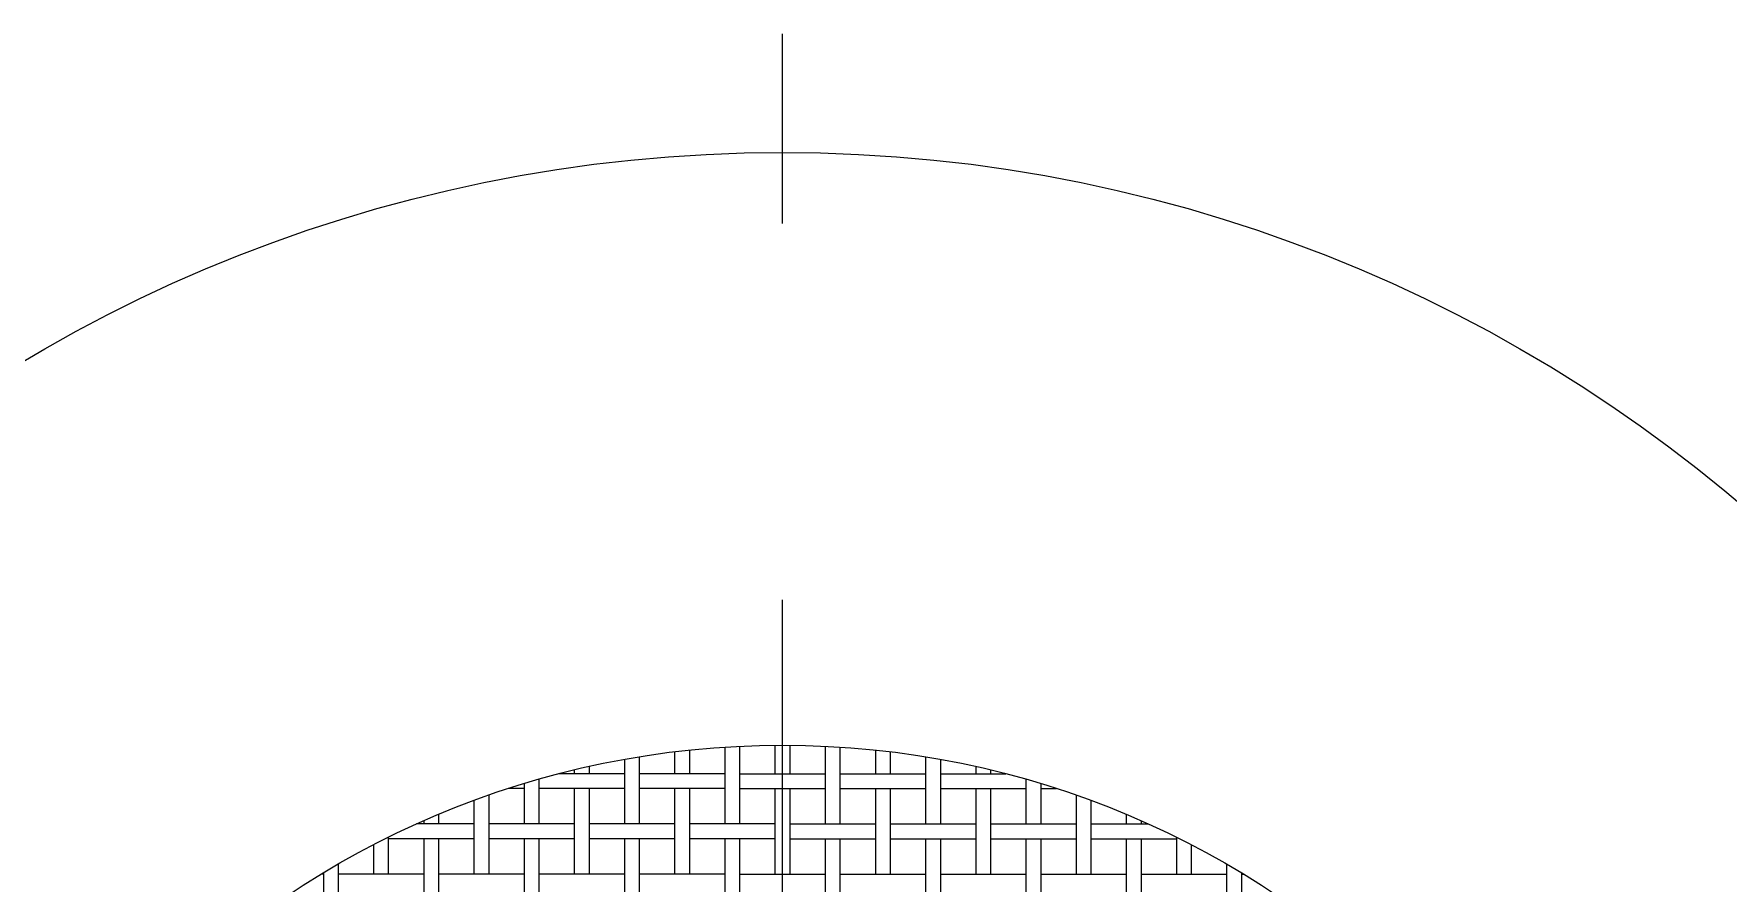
# Model space of a CAD drawing. Extents: x 0.5 to 96.1, y 0 to 68.5.
# Drawn here: x 31.57 to 60.16, y 54.21 to 68.53 of the extents above; entities that cross this region are included whole.
import ezdxf

# ---------------------------------------------------------------- set-up
doc = ezdxf.new("R2010")
doc.units = 0
doc.linetypes.add('CENTER', pattern=[50.8, 31.75, -6.35, 6.35, -6.35])
doc.layers.get('0').update_dxf_attribs({"linetype": 'CONTINUOUS'})
doc.layers.add('CENTER', color=1, linetype='CENTER')

msp = doc.modelspace()

# ---------------------------------------------------------------- linework, layer by layer
at = {"color": 7, "linetype": 'CONTINUOUS'}
for p, q in [((41.785, 56.336), (41.785, 55.203)), ((42.381, 56.421), (42.381, 56.05)), ((42.631, 56.45), (42.631, 56.05)), ((43.228, 56.5), (43.228, 55.203)), ((43.478, 56.514), (43.478, 55.203)), ((44.075, 56.531), (44.075, 56.05)), ((44.325, 56.531), (44.325, 56.05)), ((44.921, 56.514), (44.921, 55.203)), ((45.171, 56.5), (45.171, 55.203)), ((45.768, 56.45), (45.768, 56.05)), ((46.018, 56.421), (46.018, 56.05)), ((46.615, 56.336), (46.615, 55.203)), ((41.535, 56.05), (40.429, 56.05)), ((40.688, 56.115), (40.688, 56.05)), ((40.938, 56.173), (40.938, 56.05)), ((41.535, 56.293), (41.535, 55.203)), ((43.228, 56.05), (41.785, 56.05)), ((43.478, 56.05), (44.921, 56.05)), ((45.171, 56.05), (46.615, 56.05)), ((46.865, 56.293), (46.865, 55.203)), ((46.865, 56.05), (47.97, 56.05)), ((47.461, 56.173), (47.461, 56.05)), ((47.711, 56.115), (47.711, 56.05)), ((39.841, 55.8), (39.572, 55.8)), ((39.841, 55.885), (39.841, 55.203)), ((40.091, 55.958), (40.091, 55.203)), ((41.535, 55.8), (40.091, 55.8)), ((40.688, 55.8), (40.688, 54.357)), ((40.938, 55.8), (40.938, 54.357)), ((43.228, 55.8), (41.785, 55.8)), ((42.381, 55.8), (42.381, 54.357)), ((42.631, 55.8), (42.631, 54.357)), ((43.478, 55.8), (44.921, 55.8)), ((44.075, 55.8), (44.075, 54.357)), ((44.325, 55.8), (44.325, 54.357)), ((45.171, 55.8), (46.615, 55.8)), ((45.768, 55.8), (45.768, 54.357)), ((46.018, 55.8), (46.018, 54.357)), ((46.865, 55.8), (48.308, 55.8)), ((47.461, 55.8), (47.461, 54.357)), ((47.711, 55.8), (47.711, 54.357)), ((48.308, 55.958), (48.308, 55.203)), ((48.558, 55.885), (48.558, 55.203)), ((48.558, 55.8), (48.827, 55.8)), ((38.995, 55.6), (38.995, 54.357)), ((39.245, 55.69), (39.245, 54.357)), ((49.155, 55.69), (49.155, 54.357)), ((49.405, 55.6), (49.405, 54.357)), ((38.995, 55.203), (38.028, 55.203)), ((38.148, 55.257), (38.148, 55.203)), ((38.398, 55.364), (38.398, 55.203)), ((40.688, 55.203), (39.245, 55.203)), ((42.381, 55.203), (40.938, 55.203)), ((44.075, 55.203), (42.631, 55.203)), ((44.325, 55.203), (45.768, 55.203)), ((46.018, 55.203), (47.461, 55.203)), ((47.711, 55.203), (49.155, 55.203)), ((49.405, 55.203), (50.371, 55.203)), ((50.001, 55.364), (50.001, 55.203)), ((50.251, 55.257), (50.251, 55.203)), ((37.551, 54.978), (37.551, 54.357)), ((38.995, 54.953), (37.551, 54.953)), ((38.148, 54.953), (38.148, 53.51)), ((38.398, 54.953), (38.398, 53.51)), ((40.688, 54.953), (39.245, 54.953)), ((39.841, 54.953), (39.841, 53.51)), ((40.091, 54.953), (40.091, 53.51)), ((42.381, 54.953), (40.938, 54.953)), ((41.535, 54.953), (41.535, 53.51)), ((41.785, 54.953), (41.785, 53.51)), ((44.075, 54.953), (42.631, 54.953)), ((43.228, 54.953), (43.228, 53.51)), ((43.478, 54.953), (43.478, 53.51)), ((44.325, 54.953), (45.768, 54.953)), ((44.921, 54.953), (44.921, 53.51)), ((45.171, 54.953), (45.171, 53.51)), ((46.018, 54.953), (47.461, 54.953)), ((46.615, 54.953), (46.615, 53.51)), ((46.865, 54.953), (46.865, 53.51)), ((47.711, 54.953), (49.155, 54.953)), ((48.308, 54.953), (48.308, 53.51)), ((48.558, 54.953), (48.558, 53.51)), ((49.405, 54.953), (50.848, 54.953)), ((50.001, 54.953), (50.001, 53.51)), ((50.251, 54.953), (50.251, 53.51)), ((50.848, 54.978), (50.848, 54.357)), ((37.301, 54.851), (37.301, 54.357)), ((51.098, 54.851), (51.098, 54.357)), ((36.455, 54.357), (36.42, 54.357)), ((36.455, 54.378), (36.455, 53.51)), ((36.705, 54.525), (36.705, 53.51)), ((38.148, 54.357), (36.705, 54.357)), ((39.841, 54.357), (38.398, 54.357)), ((41.535, 54.357), (40.091, 54.357)), ((43.228, 54.357), (41.785, 54.357)), ((43.478, 54.357), (44.921, 54.357)), ((45.171, 54.357), (46.615, 54.357)), ((46.865, 54.357), (48.308, 54.357)), ((48.558, 54.357), (50.001, 54.357)), ((50.251, 54.357), (51.695, 54.357)), ((51.695, 54.525), (51.695, 53.51)), ((51.945, 54.378), (51.945, 53.51)), ((51.945, 54.357), (51.979, 54.357))]:
    msp.add_line(p, q, dxfattribs=at)
for radius in [25, 15]:
    msp.add_circle((44.2, 41.532), radius, dxfattribs=at)
at = {"layer": 'CENTER', "color": 1, "linetype": 'CENTER'}
msp.add_line((44.2, 14.532), (44.2, 68.532), dxfattribs=at)

doc.saveas('drawing.dxf')
